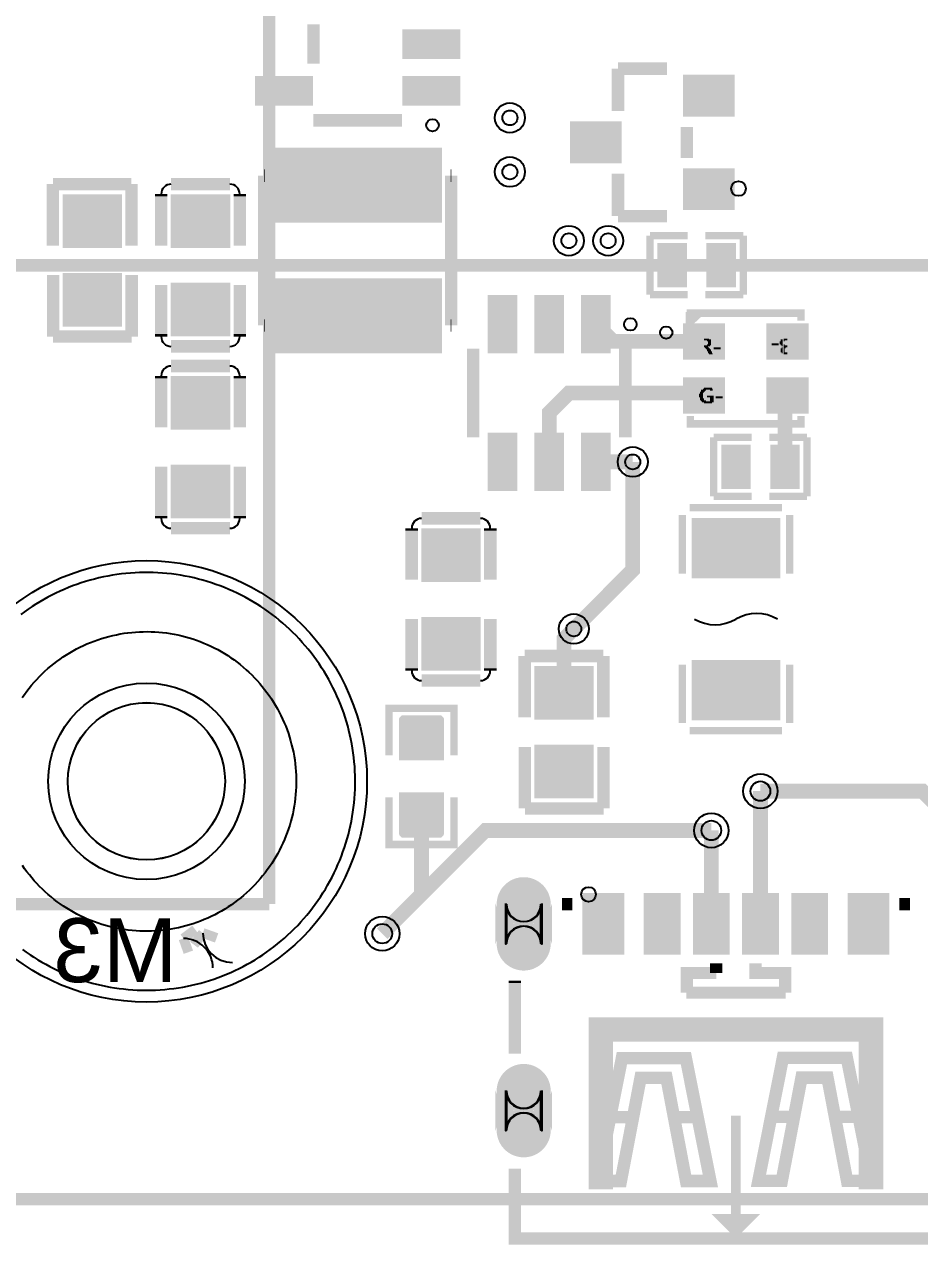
# Model space of a CAD drawing. Header units: millimetres. Extents: x -6 to 120, y -1 to 100.
# Drawn here: x 88.52 to 106.74, y -0.93 to 23.9 of the extents above; entities that cross this region are included whole.
import ezdxf

# ---------------------------------------------------------------- set-up
doc = ezdxf.new("R2010")
doc.units = ezdxf.units.MM
for name, color, linetype, true_color in [('BoardOutLine', 7, 'Continuous', 0xff00ff), ('BottomLayer', 7, 'Continuous', 0x0000ff), ('BottomSilkLayer', 7, 'Continuous', 0x66cc33), ('BottomSolderMaskLayer', 7, 'Continuous', 0xaa00ff), ('Document', 7, 'Continuous', 0xffffff), ('Hole', 7, 'Continuous', 0x222222), ('Multi-Layer', 7, 'Continuous', 0xc0c0c0), ('TopLayer', 7, 'Continuous', 0xff0000), ('TopPasteMaskLayer', 7, 'Continuous', 0x808080), ('TopSilkLayer', 7, 'Continuous', 0xffcc00), ('TopSolderMaskLayer', 7, 'Continuous', 0x800080)]:
    doc.layers.add(name, color=color, linetype=linetype, true_color=true_color)
doc.styles.get("Standard").update_dxf_attribs({"font": 'arial.ttf'})

msp = doc.modelspace()

# ---------------------------------------------------------------- hatches: boundary and pattern name
at = {"layer": 'BottomSolderMaskLayer'}
for points in [[(99.256, 6.011, -0.785398), (98.105, 6.011), (98.105, 5.189, -0.785398), (99.256, 5.189)], [(99.256, 2.211, -0.785398), (98.105, 2.211), (98.105, 1.389, -0.785398), (99.256, 1.389)]]:
    msp.add_hatch(color=256, dxfattribs=at).paths.add_polyline_path(points)
at = {"layer": 'Document'}
for points in [[(102.4, 18.05), (101.98, 18.05), (101.98, 17.66)], [(102.27, 17.51), (102.29, 17.51), (102.29, 17.19), (102.27, 17.19)], [(102.29, 17.51), (102.31, 17.51), (102.31, 17.19), (102.29, 17.19)], [(102.31, 17.51), (102.33, 17.51), (102.33, 17.19), (102.31, 17.19)], [(102.33, 17.51), (102.35, 17.51), (102.35, 17.19), (102.33, 17.19)], [(102.35, 17.51), (102.37, 17.51), (102.37, 17.47), (102.35, 17.47)], [(102.37, 17.51), (102.39, 17.51), (102.39, 17.47), (102.37, 17.47)], [(102.39, 17.51), (102.41, 17.51), (102.41, 17.47), (102.39, 17.47)], [(102.41, 17.51), (102.43, 17.51), (102.43, 17.45), (102.41, 17.45)], [(102.41, 17.39), (102.43, 17.39), (102.43, 17.25), (102.41, 17.25)], [(102.43, 17.51), (102.45, 17.51), (102.45, 17.35), (102.43, 17.35)], [(102.45, 17.49), (102.47, 17.49), (102.47, 17.35), (102.45, 17.35)], [(102.47, 17.49), (102.49, 17.49), (102.49, 17.37), (102.47, 17.37)], [(103.73, 17.41), (103.75, 17.41), (103.75, 17.37), (103.73, 17.37)], [(103.75, 17.41), (103.77, 17.41), (103.77, 17.37), (103.75, 17.37)], [(103.77, 17.41), (103.79, 17.41), (103.79, 17.37), (103.77, 17.37)], [(103.79, 17.41), (103.81, 17.41), (103.81, 17.37), (103.79, 17.37)], [(103.81, 17.41), (103.83, 17.41), (103.83, 17.37), (103.81, 17.37)], [(103.83, 17.41), (103.85, 17.41), (103.85, 17.37), (103.83, 17.37)], [(103.85, 17.41), (103.87, 17.41), (103.87, 17.37), (103.85, 17.37)], [(103.89, 17.45), (103.91, 17.45), (103.91, 17.39), (103.89, 17.39)], [(103.91, 17.49), (103.93, 17.49), (103.93, 17.37), (103.91, 17.37)], [(103.93, 17.49), (103.95, 17.49), (103.95, 17.35), (103.93, 17.35)], [(103.95, 17.51), (103.97, 17.51), (103.97, 17.19), (103.95, 17.19)], [(103.97, 17.51), (103.99, 17.51), (103.99, 17.45), (103.97, 17.45)], [(103.97, 17.39), (103.99, 17.39), (103.99, 17.19), (103.97, 17.19)], [(103.99, 17.51), (104.01, 17.51), (104.01, 17.47), (103.99, 17.47)], [(104.01, 17.51), (104.03, 17.51), (104.03, 17.47), (104.01, 17.47)], [(104.03, 17.51), (104.05, 17.51), (104.05, 17.47), (104.03, 17.47)], [(104.05, 17.51), (104.07, 17.51), (104.07, 17.19), (104.05, 17.19)], [(104.07, 17.51), (104.09, 17.51), (104.09, 17.19), (104.07, 17.19)], [(104.09, 17.51), (104.11, 17.51), (104.11, 17.19), (104.09, 17.19)], [(104.11, 17.51), (104.13, 17.51), (104.13, 17.19), (104.11, 17.19)], [(102.35, 17.37), (102.37, 17.37), (102.37, 17.33), (102.35, 17.33)], [(102.37, 17.37), (102.39, 17.37), (102.39, 17.31), (102.37, 17.31)], [(102.39, 17.37), (102.41, 17.37), (102.41, 17.29), (102.39, 17.29)], [(102.43, 17.33), (102.45, 17.33), (102.45, 17.21), (102.43, 17.21)], [(102.45, 17.31), (102.47, 17.31), (102.47, 17.19), (102.45, 17.19)], [(102.47, 17.29), (102.49, 17.29), (102.49, 17.19), (102.47, 17.19)], [(102.49, 17.25), (102.51, 17.25), (102.51, 17.19), (102.49, 17.19)], [(102.51, 17.21), (102.53, 17.21), (102.53, 17.19), (102.51, 17.19)], [(102.55, 17.33), (102.57, 17.33), (102.57, 17.29), (102.55, 17.29)], [(102.57, 17.33), (102.59, 17.33), (102.59, 17.29), (102.57, 17.29)], [(102.59, 17.33), (102.61, 17.33), (102.61, 17.29), (102.59, 17.29)], [(102.61, 17.33), (102.63, 17.33), (102.63, 17.29), (102.61, 17.29)], [(102.63, 17.33), (102.65, 17.33), (102.65, 17.29), (102.63, 17.29)], [(102.65, 17.33), (102.67, 17.33), (102.67, 17.29), (102.65, 17.29)], [(102.67, 17.33), (102.69, 17.33), (102.69, 17.29), (102.67, 17.29)], [(103.91, 17.31), (103.93, 17.31), (103.93, 17.23), (103.91, 17.23)], [(103.93, 17.33), (103.95, 17.33), (103.95, 17.21), (103.93, 17.21)], [(103.99, 17.37), (104.01, 17.37), (104.01, 17.31), (103.99, 17.31)], [(103.99, 17.23), (104.01, 17.23), (104.01, 17.19), (103.99, 17.19)], [(104.01, 17.37), (104.03, 17.37), (104.03, 17.33), (104.01, 17.33)], [(104.01, 17.23), (104.03, 17.23), (104.03, 17.19), (104.01, 17.19)], [(104.03, 17.37), (104.05, 17.37), (104.05, 17.33), (104.03, 17.33)], [(104.03, 17.23), (104.05, 17.23), (104.05, 17.19), (104.03, 17.19)], [(103.99, 16.09), (103.99, 16.64), (104.14, 16.64), (104.14, 16.09), (104.13, 16.09)], [(102.25, 16.39), (102.27, 16.39), (102.27, 16.31), (102.25, 16.31)], [(102.27, 16.43), (102.29, 16.43), (102.29, 16.25), (102.27, 16.25)], [(102.29, 16.47), (102.31, 16.47), (102.31, 16.23), (102.29, 16.23)], [(102.31, 16.47), (102.33, 16.47), (102.33, 16.21), (102.31, 16.21)], [(102.33, 16.49), (102.35, 16.49), (102.35, 16.41), (102.33, 16.41)], [(102.35, 16.51), (102.37, 16.51), (102.37, 16.43), (102.35, 16.43)], [(102.37, 16.51), (102.39, 16.51), (102.39, 16.45), (102.37, 16.45)], [(102.39, 16.51), (102.41, 16.51), (102.41, 16.47), (102.39, 16.47)], [(102.41, 16.51), (102.43, 16.51), (102.43, 16.47), (102.41, 16.47)], [(102.43, 16.51), (102.45, 16.51), (102.45, 16.47), (102.43, 16.47)], [(102.45, 16.51), (102.47, 16.51), (102.47, 16.47), (102.45, 16.47)], [(102.47, 16.51), (102.49, 16.51), (102.49, 16.45), (102.47, 16.45)], [(102.49, 16.51), (102.51, 16.51), (102.51, 16.45), (102.49, 16.45)], [(102.51, 16.49), (102.53, 16.49), (102.53, 16.45), (102.51, 16.45)], [(103.79, 16.42), (104.34, 16.42), (104.34, 16.27), (103.79, 16.27), (103.79, 16.28)], [(102.33, 16.29), (102.35, 16.29), (102.35, 16.21), (102.33, 16.21)], [(102.35, 16.25), (102.37, 16.25), (102.37, 16.19), (102.35, 16.19)], [(102.37, 16.25), (102.39, 16.25), (102.39, 16.19), (102.37, 16.19)], [(102.39, 16.23), (102.41, 16.23), (102.41, 16.19), (102.39, 16.19)], [(102.41, 16.35), (102.43, 16.35), (102.43, 16.31), (102.41, 16.31)], [(102.41, 16.23), (102.43, 16.23), (102.43, 16.19), (102.41, 16.19)], [(102.43, 16.35), (102.45, 16.35), (102.45, 16.31), (102.43, 16.31)], [(102.43, 16.23), (102.45, 16.23), (102.45, 16.19), (102.43, 16.19)], [(102.45, 16.35), (102.47, 16.35), (102.47, 16.31), (102.45, 16.31)], [(102.45, 16.23), (102.47, 16.23), (102.47, 16.19), (102.45, 16.19)], [(102.47, 16.35), (102.49, 16.35), (102.49, 16.19), (102.47, 16.19)], [(102.49, 16.35), (102.51, 16.35), (102.51, 16.19), (102.49, 16.19)], [(102.51, 16.35), (102.53, 16.35), (102.53, 16.21), (102.51, 16.21)], [(102.53, 16.35), (102.55, 16.35), (102.55, 16.21), (102.53, 16.21)], [(102.59, 16.33), (102.61, 16.33), (102.61, 16.29), (102.59, 16.29)], [(102.61, 16.33), (102.63, 16.33), (102.63, 16.29), (102.61, 16.29)], [(102.63, 16.33), (102.65, 16.33), (102.65, 16.29), (102.63, 16.29)], [(102.65, 16.33), (102.67, 16.33), (102.67, 16.29), (102.65, 16.29)], [(102.67, 16.33), (102.69, 16.33), (102.69, 16.29), (102.67, 16.29)], [(102.69, 16.33), (102.71, 16.33), (102.71, 16.29), (102.69, 16.29)], [(102.71, 16.33), (102.73, 16.33), (102.73, 16.29), (102.71, 16.29)], [(100, 0.2), (100, 3.7), (100.5, 3.7), (100.5, 0.2)], [(100.5, 3.7), (105.5, 3.7), (105.5, 3.2), (100.5, 3.2)], [(106, 0.2), (106, 3.7), (105.5, 3.7), (105.5, 0.2)], [(103, -0.3), (102.9, -0.3), (102.9, 1.7), (103.1, 1.7), (103.1, -0.3)], [(102.5, -0.3), (103.5, -0.3), (103, -0.8)]]:
    msp.add_hatch(color=256, dxfattribs=at).paths.add_polyline_path(points)
at = {"layer": 'Multi-Layer'}
for points in [[(99.23, 6, -0.785398), (98.13, 6), (98.13, 5.2, -0.785398), (99.23, 5.2)], [(99.23, 2.2, -0.785398), (98.13, 2.2), (98.13, 1.4, -0.785398), (99.23, 1.4)]]:
    msp.add_hatch(color=256, dxfattribs=at).paths.add_polyline_path(points)
at = {"layer": 'TopLayer'}
for points in [[(96.3, 23.225), (96.3, 23.775), (97.3, 23.775), (97.3, 23.225)], [(102.95, 22.05), (101.95, 22.05), (101.95, 22.85), (102.95, 22.85)], [(93.3, 22.275), (93.3, 22.825), (94.3, 22.825), (94.3, 22.275)], [(96.3, 22.275), (96.3, 22.825), (97.3, 22.825), (97.3, 22.275)], [(100.65, 21.1), (99.65, 21.1), (99.65, 21.9), (100.65, 21.9)], [(96.96, 21.378), (96.96, 19.878), (93.64, 19.878), (93.64, 21.378)], [(102.95, 20.15), (101.95, 20.15), (101.95, 20.95), (102.95, 20.95)], [(89.35, 19.4), (89.35, 20.4), (90.45, 20.4), (90.45, 19.4)], [(92.65, 20.4), (92.65, 19.4), (91.55, 19.4), (91.55, 20.4)], [(101.45, 19.4), (101.95, 19.4), (101.95, 18.6), (101.45, 18.6)], [(102.45, 19.4), (102.95, 19.4), (102.95, 18.6), (102.45, 18.6)], [(89.35, 17.8), (89.35, 18.8), (90.45, 18.8), (90.45, 17.8)], [(96.96, 18.722), (96.96, 17.222), (93.64, 17.222), (93.64, 18.722)], [(92.65, 18.6), (92.65, 17.6), (91.55, 17.6), (91.55, 18.6)], [(98.525, 18.3), (98.525, 17.3), (97.975, 17.3), (97.975, 18.3)], [(99.475, 18.3), (99.475, 17.3), (98.925, 17.3), (98.925, 18.3)], [(100.425, 18.3), (100.425, 17.3), (99.875, 17.3), (99.875, 18.3)], [(102.75, 17.8), (102.75, 17.1), (101.95, 17.1), (101.95, 17.8)], [(104.45, 17.8), (104.45, 17.1), (103.65, 17.1), (103.65, 17.8)], [(91.55, 15.7), (91.55, 16.7), (92.65, 16.7), (92.65, 15.7)], [(102.75, 16.7), (102.75, 16), (101.95, 16), (101.95, 16.7)], [(104.45, 16.7), (104.45, 16), (103.65, 16), (103.65, 16.7)], [(98.525, 15.5), (98.525, 14.5), (97.975, 14.5), (97.975, 15.5)], [(99.475, 15.5), (99.475, 14.5), (98.925, 14.5), (98.925, 15.5)], [(100.425, 15.5), (100.425, 14.5), (99.875, 14.5), (99.875, 15.5)], [(102.75, 15.3), (103.25, 15.3), (103.25, 14.5), (102.75, 14.5)], [(103.75, 15.3), (104.25, 15.3), (104.25, 14.5), (103.75, 14.5)], [(91.55, 13.9), (91.55, 14.9), (92.65, 14.9), (92.65, 13.9)], [(103.864, 13.84), (103.864, 12.65), (102.136, 12.65), (102.136, 13.84)], [(96.65, 12.6), (96.65, 13.6), (97.75, 13.6), (97.75, 12.6)], [(96.65, 10.8), (96.65, 11.8), (97.75, 11.8), (97.75, 10.8)], [(103.864, 10.95), (103.864, 9.76), (102.136, 9.76), (102.136, 10.95)], [(100.05, 10.8), (100.05, 9.8), (98.95, 9.8), (98.95, 10.8)], [(97.032, 8.95), (96.168, 8.95), (96.168, 9.757), (97.032, 9.757)], [(100.05, 9.2), (100.05, 8.2), (98.95, 8.2), (98.95, 9.2)], [(97.032, 8.25), (96.168, 8.25), (96.168, 7.444), (97.032, 7.444)], [(99.9, 6.2), (100.7, 6.2), (100.7, 5), (99.9, 5)], [(101.15, 6.2), (101.85, 6.2), (101.85, 5), (101.15, 5)], [(102.15, 6.2), (102.85, 6.2), (102.85, 5), (102.15, 5)], [(103.15, 6.2), (103.85, 6.2), (103.85, 5), (103.15, 5)], [(104.15, 6.2), (104.85, 6.2), (104.85, 5), (104.15, 5)], [(105.3, 6.2), (106.1, 6.2), (106.1, 5), (105.3, 5)]]:
    msp.add_hatch(color=256, dxfattribs=at).paths.add_polyline_path(points)
at = {"layer": 'TopPasteMaskLayer'}
for points in [[(96.3, 23.225), (96.3, 23.775), (97.3, 23.775), (97.3, 23.225)], [(102.95, 22.05), (101.95, 22.05), (101.95, 22.85), (102.95, 22.85)], [(93.3, 22.275), (93.3, 22.825), (94.3, 22.825), (94.3, 22.275)], [(96.3, 22.275), (96.3, 22.825), (97.3, 22.825), (97.3, 22.275)], [(100.65, 21.1), (99.65, 21.1), (99.65, 21.9), (100.65, 21.9)], [(96.96, 21.378), (96.96, 19.878), (93.64, 19.878), (93.64, 21.378)], [(102.95, 20.15), (101.95, 20.15), (101.95, 20.95), (102.95, 20.95)], [(89.35, 19.4), (89.35, 20.4), (90.45, 20.4), (90.45, 19.4)], [(92.65, 20.4), (92.65, 19.4), (91.55, 19.4), (91.55, 20.4)], [(101.45, 19.4), (101.95, 19.4), (101.95, 18.6), (101.45, 18.6)], [(102.45, 19.4), (102.95, 19.4), (102.95, 18.6), (102.45, 18.6)], [(89.35, 17.8), (89.35, 18.8), (90.45, 18.8), (90.45, 17.8)], [(96.96, 18.722), (96.96, 17.222), (93.64, 17.222), (93.64, 18.722)], [(92.65, 18.6), (92.65, 17.6), (91.55, 17.6), (91.55, 18.6)], [(98.525, 18.3), (98.525, 17.3), (97.975, 17.3), (97.975, 18.3)], [(99.475, 18.3), (99.475, 17.3), (98.925, 17.3), (98.925, 18.3)], [(100.425, 18.3), (100.425, 17.3), (99.875, 17.3), (99.875, 18.3)], [(102.75, 17.8), (102.75, 17.1), (101.95, 17.1), (101.95, 17.8)], [(104.45, 17.8), (104.45, 17.1), (103.65, 17.1), (103.65, 17.8)], [(91.55, 15.7), (91.55, 16.7), (92.65, 16.7), (92.65, 15.7)], [(102.75, 16.7), (102.75, 16), (101.95, 16), (101.95, 16.7)], [(104.45, 16.7), (104.45, 16), (103.65, 16), (103.65, 16.7)], [(98.525, 15.5), (98.525, 14.5), (97.975, 14.5), (97.975, 15.5)], [(99.475, 15.5), (99.475, 14.5), (98.925, 14.5), (98.925, 15.5)], [(100.425, 15.5), (100.425, 14.5), (99.875, 14.5), (99.875, 15.5)], [(102.75, 15.3), (103.25, 15.3), (103.25, 14.5), (102.75, 14.5)], [(103.75, 15.3), (104.25, 15.3), (104.25, 14.5), (103.75, 14.5)], [(91.55, 13.9), (91.55, 14.9), (92.65, 14.9), (92.65, 13.9)], [(103.864, 13.84), (103.864, 12.65), (102.136, 12.65), (102.136, 13.84)], [(96.65, 12.6), (96.65, 13.6), (97.75, 13.6), (97.75, 12.6)], [(96.65, 10.8), (96.65, 11.8), (97.75, 11.8), (97.75, 10.8)], [(103.864, 10.95), (103.864, 9.76), (102.136, 9.76), (102.136, 10.95)], [(100.05, 10.8), (100.05, 9.8), (98.95, 9.8), (98.95, 10.8)], [(96.15, 9.795), (96.15, 8.995), (96.2, 8.945), (96.428, 8.945), (96.428, 9.315), (96.758, 9.315), (96.758, 8.945), (97, 8.945), (97.05, 8.995), (97.05, 9.795), (97, 9.845), (96.2, 9.845)], [(100.05, 9.2), (100.05, 8.2), (98.95, 8.2), (98.95, 9.2)], [(96.2, 8.245), (96.428, 8.245), (96.428, 7.865), (96.758, 7.865), (96.758, 8.245), (97, 8.245), (97.05, 8.195), (97.05, 7.405), (97, 7.355), (96.2, 7.355), (96.15, 7.405), (96.15, 8.195)], [(98.13, 6), (98.131, 6.034), (98.134, 6.068), (98.14, 6.101), (98.147, 6.134), (98.156, 6.167), (98.167, 6.199), (98.181, 6.23), (98.196, 6.26), (98.213, 6.29), (98.231, 6.318), (98.252, 6.345), (98.274, 6.371), (98.297, 6.395), (98.322, 6.418), (98.349, 6.439), (98.377, 6.459), (98.405, 6.476), (98.435, 6.492), (98.466, 6.507), (98.498, 6.519), (98.53, 6.529), (98.563, 6.537), (98.596, 6.544), (98.63, 6.548), (98.663, 6.55), (98.697, 6.55), (98.731, 6.548), (98.765, 6.544), (98.798, 6.537), (98.831, 6.529), (98.863, 6.519), (98.895, 6.507), (98.926, 6.492), (98.955, 6.476), (98.984, 6.459), (99.012, 6.439), (99.038, 6.418), (99.063, 6.395), (99.087, 6.371), (99.109, 6.345), (99.129, 6.318), (99.148, 6.29), (99.165, 6.26), (99.18, 6.23), (99.193, 6.199), (99.204, 6.167), (99.214, 6.134), (99.221, 6.101), (99.226, 6.068), (99.229, 6.034), (99.23, 6), (99.23, 5.2), (99.229, 5.166), (99.226, 5.132), (99.221, 5.099), (99.214, 5.066), (99.204, 5.033), (99.193, 5.001), (99.18, 4.97), (99.165, 4.94), (99.148, 4.911), (99.129, 4.882), (99.109, 4.855), (99.087, 4.83), (99.063, 4.805), (99.038, 4.782), (99.012, 4.761), (98.984, 4.742), (98.955, 4.724), (98.926, 4.708), (98.895, 4.694), (98.863, 4.681), (98.831, 4.671), (98.798, 4.663), (98.765, 4.657), (98.731, 4.652), (98.697, 4.65), (98.663, 4.65), (98.63, 4.652), (98.596, 4.657), (98.563, 4.663), (98.53, 4.671), (98.498, 4.681), (98.466, 4.694), (98.435, 4.708), (98.405, 4.724), (98.377, 4.742), (98.349, 4.761), (98.322, 4.782), (98.297, 4.805), (98.274, 4.83), (98.252, 4.855), (98.231, 4.882), (98.213, 4.911), (98.196, 4.94), (98.181, 4.97), (98.167, 5.001), (98.156, 5.033), (98.147, 5.066), (98.14, 5.099), (98.134, 5.132), (98.131, 5.166), (98.13, 5.2)], [(99.9, 6.2), (100.7, 6.2), (100.7, 5), (99.9, 5)], [(101.15, 6.2), (101.85, 6.2), (101.85, 5), (101.15, 5)], [(102.15, 6.2), (102.85, 6.2), (102.85, 5), (102.15, 5)], [(103.15, 6.2), (103.85, 6.2), (103.85, 5), (103.15, 5)], [(104.15, 6.2), (104.85, 6.2), (104.85, 5), (104.15, 5)], [(105.3, 6.2), (106.1, 6.2), (106.1, 5), (105.3, 5)], [(98.13, 2.2), (98.131, 2.234), (98.134, 2.268), (98.14, 2.301), (98.147, 2.334), (98.156, 2.367), (98.167, 2.399), (98.181, 2.43), (98.196, 2.46), (98.213, 2.489), (98.231, 2.518), (98.252, 2.545), (98.274, 2.57), (98.297, 2.595), (98.322, 2.618), (98.349, 2.639), (98.377, 2.658), (98.405, 2.676), (98.435, 2.692), (98.466, 2.706), (98.498, 2.719), (98.53, 2.729), (98.563, 2.737), (98.596, 2.743), (98.63, 2.748), (98.663, 2.75), (98.697, 2.75), (98.731, 2.748), (98.765, 2.743), (98.798, 2.737), (98.831, 2.729), (98.863, 2.719), (98.895, 2.706), (98.926, 2.692), (98.955, 2.676), (98.984, 2.658), (99.012, 2.639), (99.038, 2.618), (99.063, 2.595), (99.087, 2.57), (99.109, 2.545), (99.129, 2.518), (99.148, 2.489), (99.165, 2.46), (99.18, 2.43), (99.193, 2.399), (99.204, 2.367), (99.214, 2.334), (99.221, 2.301), (99.226, 2.268), (99.229, 2.234), (99.23, 2.2), (99.23, 1.4), (99.229, 1.366), (99.226, 1.332), (99.221, 1.299), (99.214, 1.266), (99.204, 1.233), (99.193, 1.201), (99.18, 1.17), (99.165, 1.14), (99.148, 1.11), (99.129, 1.082), (99.109, 1.055), (99.087, 1.029), (99.063, 1.005), (99.038, 0.982), (99.012, 0.961), (98.984, 0.941), (98.955, 0.924), (98.926, 0.908), (98.895, 0.893), (98.863, 0.881), (98.831, 0.871), (98.798, 0.863), (98.765, 0.856), (98.731, 0.852), (98.697, 0.85), (98.663, 0.85), (98.63, 0.852), (98.596, 0.856), (98.563, 0.863), (98.53, 0.871), (98.498, 0.881), (98.466, 0.893), (98.435, 0.908), (98.405, 0.924), (98.377, 0.941), (98.349, 0.961), (98.322, 0.982), (98.297, 1.005), (98.274, 1.029), (98.252, 1.055), (98.231, 1.082), (98.213, 1.11), (98.196, 1.14), (98.181, 1.17), (98.167, 1.201), (98.156, 1.233), (98.147, 1.266), (98.14, 1.299), (98.134, 1.332), (98.131, 1.366), (98.13, 1.4)]]:
    msp.add_hatch(color=256, dxfattribs=at).paths.add_polyline_path(points)
at = {"layer": 'TopSolderMaskLayer'}
for points in [[(96.208, 23.197), (96.208, 23.803), (97.392, 23.803), (97.392, 23.197)], [(93.208, 22.247), (93.208, 22.853), (94.392, 22.853), (94.392, 22.247)], [(96.208, 22.247), (96.208, 22.853), (97.392, 22.853), (97.392, 22.247)], [(102.976, 22.025), (101.925, 22.025), (101.925, 22.875), (102.976, 22.875)], [(100.676, 21.075), (99.625, 21.075), (99.625, 21.926), (100.676, 21.926)], [(97.016, 21.39), (97.016, 19.867), (93.584, 19.867), (93.584, 21.39)], [(102.976, 20.125), (101.925, 20.125), (101.925, 20.975), (102.976, 20.975)], [(89.294, 19.354), (89.294, 20.446), (90.506, 20.446), (90.506, 19.354)], [(92.706, 20.446), (92.706, 19.354), (91.494, 19.354), (91.494, 20.446)], [(101.399, 19.451), (102.001, 19.451), (102.001, 18.549), (101.399, 18.549)], [(102.399, 19.451), (103.001, 19.451), (103.001, 18.549), (102.399, 18.549)], [(89.294, 17.754), (89.294, 18.846), (90.506, 18.846), (90.506, 17.754)], [(92.706, 18.646), (92.706, 17.554), (91.494, 17.554), (91.494, 18.646)], [(97.016, 18.734), (97.016, 17.211), (93.584, 17.211), (93.584, 18.734)], [(98.553, 18.392), (98.553, 17.208), (97.947, 17.208), (97.947, 18.392)], [(99.503, 18.392), (99.503, 17.208), (98.897, 17.208), (98.897, 18.392)], [(100.453, 18.392), (100.453, 17.208), (99.847, 17.208), (99.847, 18.392)], [(102.779, 17.822), (102.779, 17.078), (101.921, 17.078), (101.921, 17.822)], [(104.479, 17.822), (104.479, 17.078), (103.621, 17.078), (103.621, 17.822)], [(91.494, 15.654), (91.494, 16.746), (92.706, 16.746), (92.706, 15.654)], [(102.779, 16.722), (102.779, 15.978), (101.921, 15.978), (101.921, 16.722)], [(104.479, 16.722), (104.479, 15.978), (103.621, 15.978), (103.621, 16.722)], [(98.553, 15.592), (98.553, 14.408), (97.947, 14.408), (97.947, 15.592)], [(99.503, 15.592), (99.503, 14.408), (98.897, 14.408), (98.897, 15.592)], [(100.453, 15.592), (100.453, 14.408), (99.847, 14.408), (99.847, 15.592)], [(102.7, 15.351), (103.301, 15.351), (103.301, 14.449), (102.7, 14.449)], [(103.7, 15.351), (104.301, 15.351), (104.301, 14.449), (103.7, 14.449)], [(91.494, 13.854), (91.494, 14.946), (92.706, 14.946), (92.706, 13.854)], [(103.901, 13.858), (103.901, 12.632), (102.099, 12.632), (102.099, 13.858)], [(96.594, 12.554), (96.594, 13.646), (97.806, 13.646), (97.806, 12.554)], [(96.594, 10.754), (96.594, 11.846), (97.806, 11.846), (97.806, 10.754)], [(103.901, 10.968), (103.901, 9.742), (102.099, 9.742), (102.099, 10.968)], [(100.106, 10.846), (100.106, 9.754), (98.894, 9.754), (98.894, 10.846)], [(97.059, 8.926), (96.141, 8.926), (96.141, 9.78), (97.059, 9.78)], [(100.106, 9.246), (100.106, 8.154), (98.894, 8.154), (98.894, 9.246)], [(97.059, 8.274), (96.141, 8.274), (96.141, 7.42), (97.059, 7.42)], [(99.875, 6.225), (100.726, 6.225), (100.726, 4.975), (99.875, 4.975)], [(101.125, 6.225), (101.876, 6.225), (101.876, 4.975), (101.125, 4.975)], [(102.125, 6.225), (102.876, 6.225), (102.876, 4.975), (102.125, 4.975)], [(103.125, 6.225), (103.876, 6.225), (103.876, 4.975), (103.125, 4.975)], [(104.125, 6.225), (104.876, 6.225), (104.876, 4.975), (104.125, 4.975)], [(105.275, 6.225), (106.126, 6.225), (106.126, 4.975), (105.275, 4.975)], [(99.256, 6.011, -0.785398), (98.105, 6.011), (98.105, 5.189, -0.785398), (99.256, 5.189)], [(99.256, 2.211, -0.785398), (98.105, 2.211), (98.105, 1.389, -0.785398), (99.256, 1.389)]]:
    msp.add_hatch(color=256, dxfattribs=at).paths.add_polyline_path(points)

# ---------------------------------------------------------------- linework, layer by layer
at = {"layer": 'BoardOutLine', "const_width": 0.254}
msp.add_lwpolyline([(0, 99.999), (120, 99.999), (120, -0.001), (0, -0.001)], dxfattribs=at)
at = {"layer": 'BottomLayer', "const_width": 0.3}
for points in [[(100.9, 15), (100.9, 12.8), (99.7, 11.6)], [(103.5, 8.3), (106.8, 8.3), (108.7, 6.4)], [(102.5, 7.5), (97.9, 7.5), (95.8, 5.4)]]:
    msp.add_lwpolyline(points, dxfattribs=at)
at = {"layer": 'BottomLayer'}
for points in [[(88.479, 5.079), (88.554, 5.024), (88.631, 4.972), (88.709, 4.921), (88.788, 4.871), (88.868, 4.824), (88.949, 4.778), (89.031, 4.734), (89.114, 4.692), (89.197, 4.651), (89.282, 4.613), (89.368, 4.576), (89.454, 4.541), (89.541, 4.508), (89.629, 4.477), (89.717, 4.448), (89.806, 4.421), (89.895, 4.396), (89.986, 4.373), (90.076, 4.352), (90.167, 4.332), (90.259, 4.315), (90.35, 4.3), (90.442, 4.287), (90.535, 4.276), (90.627, 4.266), (90.72, 4.259), (90.813, 4.254), (90.906, 4.251), (90.999, 4.25), (91.002, 4.25), (91.095, 4.251), (91.188, 4.254), (91.281, 4.259), (91.373, 4.266), (91.466, 4.276), (91.558, 4.287), (91.65, 4.3), (91.742, 4.315), (91.833, 4.332), (91.925, 4.352), (92.015, 4.373), (92.105, 4.396), (92.195, 4.421), (92.284, 4.448), (92.372, 4.477), (92.46, 4.508), (92.547, 4.541), (92.633, 4.576), (92.719, 4.613), (92.803, 4.651), (92.887, 4.692), (92.97, 4.734), (93.052, 4.778), (93.133, 4.824), (93.213, 4.871), (93.292, 4.921), (93.37, 4.972), (93.446, 5.024), (93.522, 5.079), (93.596, 5.135), (93.669, 5.192), (93.741, 5.252), (93.811, 5.312), (93.88, 5.375), (93.948, 5.438), (94.014, 5.504), (94.079, 5.57), (94.143, 5.639), (94.205, 5.708), (94.265, 5.779), (94.324, 5.851), (94.381, 5.924), (94.436, 5.999), (94.49, 6.075), (94.543, 6.152), (94.593, 6.23), (94.642, 6.309), (94.689, 6.389), (94.734, 6.47), (94.778, 6.553), (94.82, 6.636), (94.86, 6.72), (94.898, 6.805), (94.934, 6.89), (94.968, 6.977), (95, 7.064), (95.031, 7.152), (95.059, 7.241), (95.086, 7.33), (95.111, 7.419), (95.133, 7.51), (95.154, 7.6), (95.173, 7.692), (95.189, 7.783), (95.204, 7.875), (95.217, 7.967), (95.227, 8.06), (95.236, 8.152), (95.243, 8.245), (95.247, 8.338), (95.25, 8.431), (95.25, 8.524), (95.249, 8.617), (95.245, 8.71), (95.24, 8.803), (95.232, 8.895), (95.222, 8.988), (95.211, 9.08), (95.197, 9.172), (95.181, 9.264), (95.163, 9.355), (95.144, 9.446), (95.122, 9.537), (95.098, 9.627), (95.073, 9.716), (95.045, 9.805), (95.016, 9.893), (94.984, 9.981), (94.951, 10.068), (94.915, 10.154), (94.878, 10.239), (94.839, 10.323), (94.798, 10.407), (94.756, 10.49), (94.711, 10.571), (94.665, 10.652), (94.617, 10.732), (94.567, 10.811), (94.516, 10.888), (94.463, 10.964), (94.408, 11.04), (94.352, 11.114), (94.294, 11.186), (94.234, 11.258), (94.173, 11.328), (94.11, 11.397), (94.046, 11.464), (93.981, 11.53), (93.914, 11.595), (93.845, 11.658), (93.775, 11.719), (93.704, 11.779), (93.632, 11.837), (93.558, 11.894), (93.483, 11.949), (93.407, 12.003), (93.33, 12.055), (93.251, 12.105), (93.172, 12.153), (93.091, 12.2), (93.01, 12.245), (92.928, 12.288), (92.844, 12.329), (92.76, 12.369), (92.675, 12.406), (92.589, 12.442), (92.502, 12.476), (92.415, 12.508), (92.327, 12.538), (92.238, 12.566), (92.149, 12.592), (92.059, 12.616), (91.969, 12.638), (91.878, 12.658), (91.787, 12.677), (91.695, 12.693), (91.603, 12.707), (91.511, 12.719), (91.418, 12.729), (91.326, 12.738), (91.233, 12.744), (91.14, 12.748), (91.047, 12.75), (90.954, 12.75), (90.861, 12.748), (90.768, 12.744), (90.675, 12.738), (90.582, 12.729), (90.49, 12.719), (90.398, 12.707), (90.306, 12.693), (90.214, 12.677), (90.123, 12.658), (90.032, 12.638), (89.942, 12.616), (89.852, 12.592), (89.763, 12.566), (89.674, 12.538), (89.586, 12.508), (89.498, 12.476), (89.412, 12.442), (89.326, 12.406), (89.241, 12.369), (89.156, 12.329), (89.073, 12.288), (88.991, 12.245), (88.909, 12.2), (88.829, 12.153), (88.749, 12.105), (88.671, 12.055), (88.594, 12.003), (88.518, 11.949), (88.443, 11.894)], [(88.473, 10.204), (88.518, 10.268), (88.565, 10.332), (88.613, 10.394), (88.663, 10.455), (88.714, 10.515), (88.767, 10.573), (88.822, 10.63), (88.878, 10.686), (88.935, 10.74), (88.993, 10.793), (89.053, 10.844), (89.115, 10.893), (89.177, 10.941), (89.241, 10.987), (89.306, 11.032), (89.372, 11.075), (89.439, 11.116), (89.507, 11.156), (89.576, 11.193), (89.647, 11.229), (89.718, 11.263), (89.789, 11.295), (89.862, 11.326), (89.936, 11.354), (90.01, 11.381), (90.085, 11.405), (90.16, 11.428), (90.236, 11.449), (90.313, 11.468), (90.389, 11.484), (90.467, 11.499), (90.545, 11.512), (90.623, 11.523), (90.701, 11.531), (90.779, 11.538), (90.858, 11.543), (90.937, 11.545), (91.016, 11.546), (91.094, 11.545), (91.173, 11.541), (91.252, 11.536), (91.33, 11.528), (91.408, 11.519), (91.486, 11.507), (91.564, 11.494), (91.641, 11.478), (91.718, 11.461), (91.794, 11.441), (91.87, 11.419), (91.945, 11.396), (92.02, 11.371), (92.093, 11.343), (92.167, 11.314), (92.239, 11.283), (92.311, 11.25), (92.381, 11.215), (92.451, 11.179), (92.52, 11.141), (92.588, 11.1), (92.654, 11.059), (92.72, 11.015), (92.784, 10.97), (92.848, 10.923), (92.91, 10.874), (92.971, 10.824), (93.03, 10.772), (93.088, 10.719), (93.145, 10.665), (93.2, 10.608), (93.254, 10.551), (93.306, 10.492), (93.357, 10.432), (93.406, 10.37), (93.454, 10.308), (93.5, 10.244), (93.544, 10.178), (93.587, 10.112), (93.627, 10.045), (93.667, 9.976), (93.704, 9.907), (93.739, 9.837), (93.773, 9.766), (93.805, 9.693), (93.835, 9.621), (93.863, 9.547), (93.889, 9.473), (93.913, 9.398), (93.936, 9.322), (93.956, 9.246), (93.974, 9.17), (93.991, 9.092), (94.005, 9.015), (94.018, 8.937), (94.028, 8.859), (94.036, 8.781), (94.043, 8.702), (94.047, 8.624), (94.049, 8.545), (94.049, 8.466), (94.047, 8.387), (94.043, 8.308), (94.038, 8.23), (94.03, 8.151), (94.02, 8.073), (94.008, 7.995), (93.993, 7.917), (93.977, 7.84), (93.959, 7.763), (93.939, 7.687), (93.917, 7.611), (93.893, 7.536), (93.868, 7.462), (93.84, 7.388), (93.81, 7.315), (93.778, 7.243), (93.745, 7.171), (93.71, 7.101), (93.673, 7.031), (93.634, 6.962), (93.593, 6.895), (93.551, 6.828), (93.507, 6.763), (93.461, 6.699), (93.414, 6.636), (93.365, 6.574), (93.314, 6.513), (93.262, 6.454), (93.208, 6.396), (93.153, 6.34), (93.097, 6.285), (93.039, 6.231), (92.979, 6.179), (92.919, 6.129), (92.857, 6.08), (92.793, 6.033), (92.729, 5.987), (92.664, 5.944), (92.597, 5.901), (92.529, 5.861), (92.46, 5.822), (92.391, 5.785), (92.32, 5.75), (92.248, 5.717), (92.176, 5.686), (92.103, 5.656), (92.029, 5.629), (91.954, 5.603), (91.879, 5.579), (91.803, 5.558), (91.727, 5.538), (91.65, 5.52), (91.573, 5.504), (91.495, 5.49), (91.417, 5.479), (91.339, 5.469), (91.261, 5.461), (91.182, 5.455), (91.103, 5.452), (91.024, 5.45), (90.945, 5.45), (90.867, 5.453), (90.788, 5.457), (90.709, 5.464), (90.631, 5.472), (90.553, 5.483), (90.475, 5.496), (90.397, 5.51), (90.32, 5.527), (90.244, 5.545), (90.167, 5.566), (90.092, 5.588), (90.017, 5.613), (89.943, 5.639), (89.869, 5.668), (89.796, 5.698), (89.724, 5.73), (89.653, 5.764), (89.582, 5.8), (89.513, 5.837), (89.445, 5.877), (89.377, 5.918), (89.311, 5.96), (89.246, 6.005), (89.182, 6.051), (89.12, 6.099), (89.058, 6.148), (88.998, 6.199), (88.939, 6.252), (88.882, 6.306), (88.826, 6.362), (88.771, 6.419), (88.718, 6.477), (88.666, 6.537), (88.617, 6.598), (88.568, 6.66), (88.521, 6.723), (88.476, 6.788)]]:
    msp.add_lwpolyline(points, dxfattribs=at)
at = {"layer": 'BottomSilkLayer'}
for points, const_width in [([(93.5, 43.001), (93.5, 6.001)], 0.254), ([(93.5, 6.001), (56.5, 6.001)], 0.254), ([(91.754, 5.303), (91.994, 5.483)], 0.2), ([(91.754, 5.303), (91.854, 5.023)], 0.2)]:
    msp.add_lwpolyline(points, dxfattribs=dict(at, const_width=const_width))
for centre, radius in [((91, 8.5), 4.49), ((91, 8.501), 1.6)]:
    msp.add_circle(centre, radius, dxfattribs=at)
msp.add_arc((91.754, 4.703), 0.6, 359.9976, 90, dxfattribs=at)
at = {"layer": 'BottomSolderMaskLayer'}
for points in [[(98.314, 6.011), (98.314, 5.189)], [(99.046, 6.011), (99.046, 5.189)], [(98.314, 2.211), (98.314, 1.389)], [(99.046, 2.211), (99.046, 1.389)]]:
    msp.add_lwpolyline(points, close=True, dxfattribs=at)
msp.add_circle((91, 8.5), 2, dxfattribs=at)
for centre, start, end in [((98.68, 6.011), 180, 0), ((98.68, 5.189), 0, 180), ((98.68, 2.211), 180, 0), ((98.68, 1.389), 0, 180)]:
    msp.add_arc(centre, 0.366, start, end, dxfattribs=at)
at = {"layer": 'Document'}
for centre in [(103.053, 20.56), (100, 6.2)]:
    msp.add_circle(centre, 0.15, dxfattribs=at)
at = {"layer": 'Hole'}
for centre, radius in [((98.4, 22), 0.152), ((98.4, 20.9), 0.152), ((99.6, 19.5), 0.152), ((100.4, 19.5), 0.152), ((100.9, 15), 0.152), ((99.7, 11.6), 0.152), ((103.5, 8.3), 0.2), ((102.5, 7.5), 0.2), ((95.8, 5.4), 0.2)]:
    msp.add_circle(centre, radius, dxfattribs=at)
at = {"layer": 'Multi-Layer'}
for points in [[(98.33, 6), (98.33, 5.2)], [(99.03, 6), (99.03, 5.2)], [(98.33, 2.2), (98.33, 1.4)], [(99.03, 2.2), (99.03, 1.4)]]:
    msp.add_lwpolyline(points, close=True, dxfattribs=at)
for centre, radius in [((98.4, 22), 0.305), ((98.4, 20.9), 0.305), ((99.6, 19.5), 0.305), ((100.4, 19.5), 0.305), ((100.9, 15), 0.305), ((99.7, 11.6), 0.305), ((91, 8.5), 1.6), ((103.5, 8.3), 0.35), ((102.5, 7.5), 0.35), ((95.8, 5.4), 0.35)]:
    msp.add_circle(centre, radius, dxfattribs=at)
for centre, start, end in [((98.68, 6), 180, 0), ((98.68, 5.2), 0, 180), ((98.68, 2.2), 180, 0), ((98.68, 1.4), 0, 180)]:
    msp.add_arc(centre, 0.35, start, end, dxfattribs=at)
at = {"layer": 'TopLayer', "const_width": 0.3}
for points in [[(100.15, 17.8), (100.5, 17.45), (102.35, 17.45)], [(102.35, 16.35), (102.3, 16.4), (99.6, 16.4), (99.2, 16), (99.2, 15)], [(104.05, 16.35), (104, 16.3), (104, 14.9)], [(100.15, 15), (100.9, 15)], [(99.7, 11.6), (99.5, 11.4), (99.5, 10.3)], [(103.5, 5.6), (103.5, 8.3)], [(95.8, 5.4), (96.6, 6.2), (96.6, 7.847)], [(102.5, 5.6), (102.5, 7.5)]]:
    msp.add_lwpolyline(points, dxfattribs=at)
at = {"layer": 'TopLayer'}
for points in [[(88.479, 5.079), (88.554, 5.024), (88.631, 4.972), (88.709, 4.921), (88.788, 4.871), (88.868, 4.824), (88.949, 4.778), (89.031, 4.734), (89.114, 4.692), (89.197, 4.651), (89.282, 4.613), (89.368, 4.576), (89.454, 4.541), (89.541, 4.508), (89.629, 4.477), (89.717, 4.448), (89.806, 4.421), (89.895, 4.396), (89.986, 4.373), (90.076, 4.352), (90.167, 4.332), (90.259, 4.315), (90.35, 4.3), (90.442, 4.287), (90.535, 4.276), (90.627, 4.266), (90.72, 4.259), (90.813, 4.254), (90.906, 4.251), (90.999, 4.25), (91.002, 4.25), (91.095, 4.251), (91.188, 4.254), (91.281, 4.259), (91.373, 4.266), (91.466, 4.276), (91.558, 4.287), (91.65, 4.3), (91.742, 4.315), (91.833, 4.332), (91.925, 4.352), (92.015, 4.373), (92.105, 4.396), (92.195, 4.421), (92.284, 4.448), (92.372, 4.477), (92.46, 4.508), (92.547, 4.541), (92.633, 4.576), (92.719, 4.613), (92.803, 4.651), (92.887, 4.692), (92.97, 4.734), (93.052, 4.778), (93.133, 4.824), (93.213, 4.871), (93.292, 4.921), (93.37, 4.972), (93.446, 5.024), (93.522, 5.079), (93.596, 5.135), (93.669, 5.192), (93.741, 5.252), (93.811, 5.312), (93.88, 5.375), (93.948, 5.438), (94.014, 5.504), (94.079, 5.57), (94.143, 5.639), (94.205, 5.708), (94.265, 5.779), (94.324, 5.851), (94.381, 5.924), (94.436, 5.999), (94.49, 6.075), (94.543, 6.152), (94.593, 6.23), (94.642, 6.309), (94.689, 6.389), (94.734, 6.47), (94.778, 6.553), (94.82, 6.636), (94.86, 6.72), (94.898, 6.805), (94.934, 6.89), (94.968, 6.977), (95, 7.064), (95.031, 7.152), (95.059, 7.241), (95.086, 7.33), (95.111, 7.419), (95.133, 7.51), (95.154, 7.6), (95.173, 7.692), (95.189, 7.783), (95.204, 7.875), (95.217, 7.967), (95.227, 8.06), (95.236, 8.152), (95.243, 8.245), (95.247, 8.338), (95.25, 8.431), (95.25, 8.524), (95.249, 8.617), (95.245, 8.71), (95.24, 8.803), (95.232, 8.895), (95.222, 8.988), (95.211, 9.08), (95.197, 9.172), (95.181, 9.264), (95.163, 9.355), (95.144, 9.446), (95.122, 9.537), (95.098, 9.627), (95.073, 9.716), (95.045, 9.805), (95.016, 9.893), (94.984, 9.981), (94.951, 10.068), (94.915, 10.154), (94.878, 10.239), (94.839, 10.323), (94.798, 10.407), (94.756, 10.49), (94.711, 10.571), (94.665, 10.652), (94.617, 10.732), (94.567, 10.811), (94.516, 10.888), (94.463, 10.964), (94.408, 11.04), (94.352, 11.114), (94.294, 11.186), (94.234, 11.258), (94.173, 11.328), (94.11, 11.397), (94.046, 11.464), (93.981, 11.53), (93.914, 11.595), (93.845, 11.658), (93.775, 11.719), (93.704, 11.779), (93.632, 11.837), (93.558, 11.894), (93.483, 11.949), (93.407, 12.003), (93.33, 12.055), (93.251, 12.105), (93.172, 12.153), (93.091, 12.2), (93.01, 12.245), (92.928, 12.288), (92.844, 12.329), (92.76, 12.369), (92.675, 12.406), (92.589, 12.442), (92.502, 12.476), (92.415, 12.508), (92.327, 12.538), (92.238, 12.566), (92.149, 12.592), (92.059, 12.616), (91.969, 12.638), (91.878, 12.658), (91.787, 12.677), (91.695, 12.693), (91.603, 12.707), (91.511, 12.719), (91.418, 12.729), (91.326, 12.738), (91.233, 12.744), (91.14, 12.748), (91.047, 12.75), (90.954, 12.75), (90.861, 12.748), (90.768, 12.744), (90.675, 12.738), (90.582, 12.729), (90.49, 12.719), (90.398, 12.707), (90.306, 12.693), (90.214, 12.677), (90.123, 12.658), (90.032, 12.638), (89.942, 12.616), (89.852, 12.592), (89.763, 12.566), (89.674, 12.538), (89.586, 12.508), (89.498, 12.476), (89.412, 12.442), (89.326, 12.406), (89.241, 12.369), (89.156, 12.329), (89.073, 12.288), (88.991, 12.245), (88.909, 12.2), (88.829, 12.153), (88.749, 12.105), (88.671, 12.055), (88.594, 12.003), (88.518, 11.949), (88.443, 11.894)], [(88.473, 10.204), (88.518, 10.268), (88.565, 10.332), (88.613, 10.394), (88.663, 10.455), (88.714, 10.515), (88.767, 10.573), (88.822, 10.63), (88.878, 10.686), (88.935, 10.74), (88.993, 10.793), (89.053, 10.844), (89.115, 10.893), (89.177, 10.941), (89.241, 10.987), (89.306, 11.032), (89.372, 11.075), (89.439, 11.116), (89.507, 11.156), (89.576, 11.193), (89.647, 11.229), (89.718, 11.263), (89.789, 11.295), (89.862, 11.326), (89.936, 11.354), (90.01, 11.381), (90.085, 11.405), (90.16, 11.428), (90.236, 11.449), (90.313, 11.468), (90.389, 11.484), (90.467, 11.499), (90.545, 11.512), (90.623, 11.523), (90.701, 11.531), (90.779, 11.538), (90.858, 11.543), (90.937, 11.545), (91.016, 11.546), (91.094, 11.545), (91.173, 11.541), (91.252, 11.536), (91.33, 11.528), (91.408, 11.519), (91.486, 11.507), (91.564, 11.494), (91.641, 11.478), (91.718, 11.461), (91.794, 11.441), (91.87, 11.419), (91.945, 11.396), (92.02, 11.371), (92.093, 11.343), (92.167, 11.314), (92.239, 11.283), (92.311, 11.25), (92.381, 11.215), (92.451, 11.179), (92.52, 11.141), (92.588, 11.1), (92.654, 11.059), (92.72, 11.015), (92.784, 10.97), (92.848, 10.923), (92.91, 10.874), (92.971, 10.824), (93.03, 10.772), (93.088, 10.719), (93.145, 10.665), (93.2, 10.608), (93.254, 10.551), (93.306, 10.492), (93.357, 10.432), (93.406, 10.37), (93.454, 10.308), (93.5, 10.244), (93.544, 10.178), (93.587, 10.112), (93.627, 10.045), (93.667, 9.976), (93.704, 9.907), (93.739, 9.837), (93.773, 9.766), (93.805, 9.693), (93.835, 9.621), (93.863, 9.547), (93.889, 9.473), (93.913, 9.398), (93.936, 9.322), (93.956, 9.246), (93.974, 9.17), (93.991, 9.092), (94.005, 9.015), (94.018, 8.937), (94.028, 8.859), (94.036, 8.781), (94.043, 8.702), (94.047, 8.624), (94.049, 8.545), (94.049, 8.466), (94.047, 8.387), (94.043, 8.308), (94.038, 8.23), (94.03, 8.151), (94.02, 8.073), (94.008, 7.995), (93.993, 7.917), (93.977, 7.84), (93.959, 7.763), (93.939, 7.687), (93.917, 7.611), (93.893, 7.536), (93.868, 7.462), (93.84, 7.388), (93.81, 7.315), (93.778, 7.243), (93.745, 7.171), (93.71, 7.101), (93.673, 7.031), (93.634, 6.962), (93.593, 6.895), (93.551, 6.828), (93.507, 6.763), (93.461, 6.699), (93.414, 6.636), (93.365, 6.574), (93.314, 6.513), (93.262, 6.454), (93.208, 6.396), (93.153, 6.34), (93.097, 6.285), (93.039, 6.231), (92.979, 6.179), (92.919, 6.129), (92.857, 6.08), (92.793, 6.033), (92.729, 5.987), (92.664, 5.944), (92.597, 5.901), (92.529, 5.861), (92.46, 5.822), (92.391, 5.785), (92.32, 5.75), (92.248, 5.717), (92.176, 5.686), (92.103, 5.656), (92.029, 5.629), (91.954, 5.603), (91.879, 5.579), (91.803, 5.558), (91.727, 5.538), (91.65, 5.52), (91.573, 5.504), (91.495, 5.49), (91.417, 5.479), (91.339, 5.469), (91.261, 5.461), (91.182, 5.455), (91.103, 5.452), (91.024, 5.45), (90.945, 5.45), (90.867, 5.453), (90.788, 5.457), (90.709, 5.464), (90.631, 5.472), (90.553, 5.483), (90.475, 5.496), (90.397, 5.51), (90.32, 5.527), (90.244, 5.545), (90.167, 5.566), (90.092, 5.588), (90.017, 5.613), (89.943, 5.639), (89.869, 5.668), (89.796, 5.698), (89.724, 5.73), (89.653, 5.764), (89.582, 5.8), (89.513, 5.837), (89.445, 5.877), (89.377, 5.918), (89.311, 5.96), (89.246, 6.005), (89.182, 6.051), (89.12, 6.099), (89.058, 6.148), (88.998, 6.199), (88.939, 6.252), (88.882, 6.306), (88.826, 6.362), (88.771, 6.419), (88.718, 6.477), (88.666, 6.537), (88.617, 6.598), (88.568, 6.66), (88.521, 6.723), (88.476, 6.788)]]:
    msp.add_lwpolyline(points, dxfattribs=at)
at = {"layer": 'TopSilkLayer'}
for points, const_width in [([(94.4, 23.1), (94.4, 23.9)], 0.254), ([(100.6, 22.136), (100.6, 23)], 0.254), ([(100.6, 23), (101.6, 23)], 0.254), ([(94.4, 21.95), (96.2, 21.95)], 0.254), ([(102, 21.186), (102, 21.814)], 0.254), ([(93.395, 20.824), (93.409, 20.824)], 0.254), ([(93.395, 20.824), (93.395, 17.776)], 0.254), ([(97.191, 20.824), (97.205, 20.824)], 0.254), ([(97.205, 20.824), (97.205, 17.776)], 0.254), ([(100.6, 20), (100.6, 20.864)], 0.254), ([(89.095, 19.401), (89.095, 20.651)], 0.254), ([(89.095, 20.651), (90.695, 20.651)], 0.254), ([(90.695, 19.401), (90.695, 20.651)], 0.254), ([(92.7, 20.65), (91.5, 20.65)], 0.254), ([(91.3, 20.45), (91.3, 20.4)], 0.254), ([(91.3, 19.4), (91.3, 20.4)], 0.254), ([(92.9, 20.45), (92.9, 20.4)], 0.254), ([(92.9, 19.4), (92.9, 20.4)], 0.254), ([(100.6, 20), (101.6, 20)], 0.254), ([(101.25, 19.6), (101.25, 18.4)], 0.15), ([(102.02, 19.6), (101.25, 19.6)], 0.15), ([(102.38, 19.6), (103.15, 19.6)], 0.15), ([(103.15, 19.6), (103.15, 18.4)], 0.15), ([(81.5, 19), (118.5, 19)], 0.254), ([(89.1, 18.8), (89.1, 17.55)], 0.254), ([(90.7, 18.8), (90.7, 17.55)], 0.254), ([(91.3, 18.6), (91.3, 17.6)], 0.254), ([(92.9, 18.6), (92.9, 17.6)], 0.254), ([(102.02, 18.4), (101.25, 18.4)], 0.15), ([(102.38, 18.4), (103.15, 18.4)], 0.15), ([(93.409, 17.776), (93.395, 17.776)], 0.254), ([(97.205, 17.776), (97.191, 17.776)], 0.254), ([(102.074, 17.871), (102.074, 18.026), (102.074, 18.026), (104.326, 18.026), (104.326, 18.026), (104.326, 17.871)], 0.152), ([(89.1, 17.55), (90.7, 17.55)], 0.254), ([(91.3, 17.55), (91.3, 17.6)], 0.254), ([(92.9, 17.55), (92.9, 17.6)], 0.254), ([(92.7, 17.35), (91.5, 17.35)], 0.254), ([(97.65, 15.5), (97.65, 17.3)], 0.254), ([(100.75, 15.5), (100.75, 17.3)], 0.254), ([(91.5, 16.95), (92.7, 16.95)], 0.254), ([(91.3, 16.75), (91.3, 16.7)], 0.254), ([(91.3, 15.7), (91.3, 16.7)], 0.254), ([(92.9, 16.75), (92.9, 16.7)], 0.254), ([(92.9, 15.7), (92.9, 16.7)], 0.254), ([(102.074, 15.93), (102.074, 15.774), (102.074, 15.774), (104.326, 15.774), (104.326, 15.774), (104.326, 15.93)], 0.152), ([(102.55, 15.5), (102.55, 14.3)], 0.15), ([(103.32, 15.5), (102.55, 15.5)], 0.15), ([(103.68, 15.5), (104.45, 15.5)], 0.15), ([(104.45, 15.5), (104.45, 14.3)], 0.15), ([(91.3, 14.9), (91.3, 13.9)], 0.254), ([(92.9, 14.9), (92.9, 13.9)], 0.254), ([(103.32, 14.3), (102.55, 14.3)], 0.15), ([(103.68, 14.3), (104.45, 14.3)], 0.15), ([(91.3, 13.85), (91.3, 13.9)], 0.254), ([(92.9, 13.85), (92.9, 13.9)], 0.254), ([(96.6, 13.85), (97.8, 13.85)], 0.254), ([(101.908, 13.916), (101.908, 12.726)], 0.152), ([(103.94, 14.069), (102.06, 14.069)], 0.152), ([(104.093, 12.726), (104.093, 13.916)], 0.152), ([(91.5, 13.65), (92.7, 13.65)], 0.254), ([(96.4, 13.65), (96.4, 13.6)], 0.254), ([(96.4, 12.6), (96.4, 13.6)], 0.254), ([(98, 13.65), (98, 13.6)], 0.254), ([(98, 12.6), (98, 13.6)], 0.254), ([(96.4, 11.8), (96.4, 10.8)], 0.254), ([(98, 11.8), (98, 10.8)], 0.254), ([(100.3, 11.05), (98.7, 11.05)], 0.254), ([(98.7, 9.8), (98.7, 11.05)], 0.254), ([(100.3, 9.8), (100.3, 11.05)], 0.254), ([(96.4, 10.75), (96.4, 10.8)], 0.254), ([(98, 10.75), (98, 10.8)], 0.254), ([(101.908, 9.684), (101.908, 10.874)], 0.152), ([(104.093, 10.874), (104.093, 9.684)], 0.152), ([(96.6, 10.55), (97.8, 10.55)], 0.254), ([(97.261, 9.026), (97.261, 9.985), (95.94, 9.985), (95.94, 9.026)], 0.152), ([(103.94, 9.531), (102.06, 9.531)], 0.152), ([(98.705, 9.199), (98.705, 7.949)], 0.254), ([(100.305, 9.199), (100.305, 7.949)], 0.254), ([(97.261, 8.174), (97.261, 7.215), (95.94, 7.215), (95.94, 8.174)], 0.152), ([(100.305, 7.949), (98.705, 7.949)], 0.254), ([(99.459, 6), (99.671, 6)], 0.25), ([(106.329, 6), (106.541, 6)], 0.25), ([(92.149, 5.414), (91.969, 5.174)], 0.2), ([(92.149, 5.414), (92.429, 5.314)], 0.2), ([(102, 4.2), (102, 4.6), (102.6, 4.6)], 0.25), ([(102.6, 4.6), (102.6, 4.8)], 0.25), ([(104, 4.2), (104, 4.6), (103.4, 4.6), (103.4, 4.8)], 0.25), ([(98.5, 4.4), (98.5, 4.442)], 0.25), ([(98.5, 4.4), (98.5, 2.958)], 0.25), ([(101.99, 4.2), (104.01, 4.2)], 0.25), ([(100.482, 1.667), (100.881, 1.667)], 0.254), ([(101.782, 1.668), (102.182, 1.668)], 0.254), ([(103.759, 1.672), (104.158, 1.672)], 0.254), ([(105.058, 1.673), (105.458, 1.673)], 0.254), ([(98.499, 0.599), (98.499, 0.622), (98.499, -0.801), (107.501, -0.801), (107.501, 0.599)], 0.25)]:
    msp.add_lwpolyline(points, dxfattribs=dict(at, const_width=const_width))
at = {"layer": 'TopSilkLayer', "const_width": 0.254}
for points in [[(100.183, 0.367), (100.68, 2.869), (101.981, 2.869), (102.481, 0.367), (101.986, 0.367), (101.587, 2.467), (101.059, 2.467), (100.658, 0.367), (100.183, 0.367)], [(103.459, 0.372), (103.957, 2.874), (105.258, 2.874), (105.758, 0.372), (105.263, 0.372), (104.864, 2.472), (104.336, 2.472), (103.934, 0.372), (103.459, 0.372)]]:
    msp.add_lwpolyline(points, close=True, dxfattribs=at)
at = {"layer": 'TopSilkLayer'}
for centre, radius in [((96.824, 21.849), 0.127), ((100.851, 17.797), 0.127), ((101.581, 17.63), 0.125), ((91, 8.5), 4.49)]:
    msp.add_circle(centre, radius, dxfattribs=at)
for centre, radius, start, end in [((91.5, 20.45), 0.2, 90, 180), ((92.7, 20.45), 0.2, 360, 90), ((91.5, 17.55), 0.2, 180, 270), ((92.7, 17.55), 0.2, 270, 0), ((91.5, 16.75), 0.2, 90, 180), ((92.7, 16.75), 0.2, 360, 90), ((91.5, 13.85), 0.2, 180, 270), ((92.7, 13.85), 0.2, 270, 360), ((96.6, 13.65), 0.2, 90, 180), ((97.8, 13.65), 0.2, 0, 90), ((102.578, 12.532), 0.845, 240, 300), ((103.423, 11.068), 0.845, 60, 120), ((96.6, 10.75), 0.2, 180, 270), ((97.8, 10.75), 0.2, 270, 360), ((92.749, 5.414), 0.6, 180, 270)]:
    msp.add_arc(centre, radius, start, end, dxfattribs=at)
at = {"layer": 'TopSolderMaskLayer'}
for points in [[(98.314, 6.011), (98.314, 5.189)], [(99.046, 6.011), (99.046, 5.189)], [(98.314, 2.211), (98.314, 1.389)], [(99.046, 2.211), (99.046, 1.389)]]:
    msp.add_lwpolyline(points, close=True, dxfattribs=at)
msp.add_circle((91, 8.5), 2, dxfattribs=at)
for centre, start, end in [((98.68, 6.011), 180, 0), ((98.68, 5.189), 0, 180), ((98.68, 2.211), 180, 0), ((98.68, 1.389), 0, 180)]:
    msp.add_arc(centre, 0.366, start, end, dxfattribs=at)

# ---------------------------------------------------------------- texts
at = {"layer": 'BottomSilkLayer', "text_generation_flag": 2}
msp.add_text('M3', height=1.3, dxfattribs=at).set_placement((91.627, 4.414))

doc.saveas('drawing.dxf')
